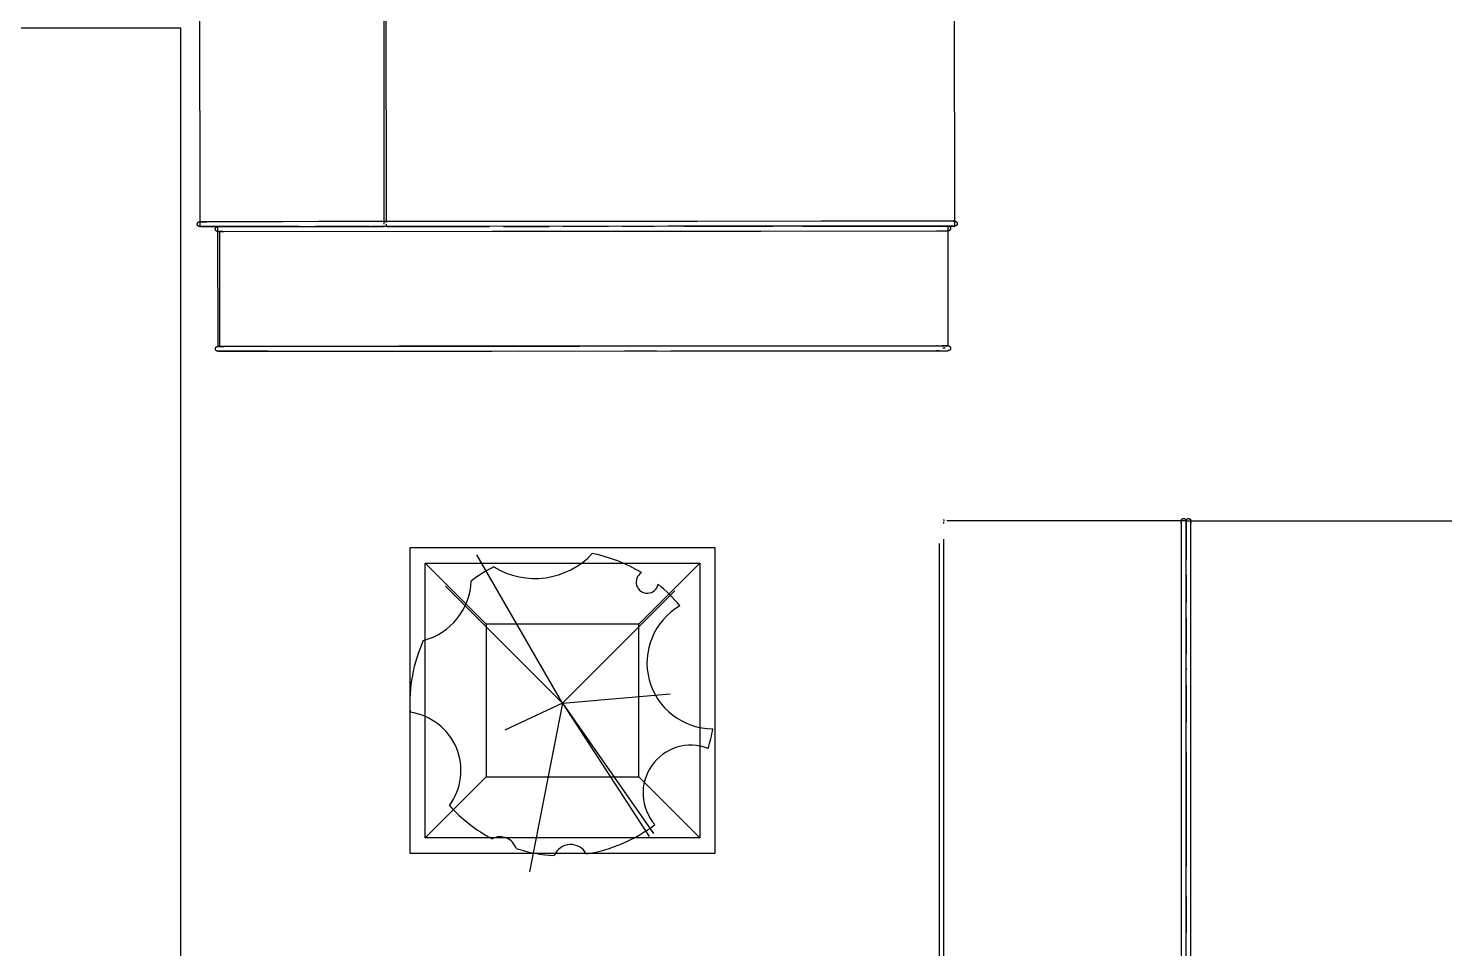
# Model space of a CAD drawing. Header units: metres. Extents: x -658 to -58, y -713 to -118.
# Drawn here: x -327.449 to -325.593, y -202.153 to -200.946 of the extents above; entities that cross this region are included whole.
import ezdxf

# ---------------------------------------------------------------- set-up
doc = ezdxf.new("R2010")
doc.units = ezdxf.units.M
doc.header["$LTSCALE"] = 100
doc.layers.add('plan', color=8, linetype='Continuous')

# ---------------------------------------------------------------- blocks, each defined once
blk = doc.blocks.new('Boxplay_Two_Seat_Settee_Sofa__-_HighTower_13286 - Boxplay_Two_Seat_Settee_Sofa__-_HighTower_13286-419930-الدور الاول')
for p, q in [((-0.8399, 0.454), (-0.8431, 0.454)), ((-0.8431, 0.4488), (-0.8431, 0.454)), ((-0.8431, 0.454), (-0.8431, 0.454)), ((-0.8431, 0.4461), (-0.8431, 0.454)), ((-0.8431, 0.3237), (-0.8431, 0.4488)), ((0.3431, 0.454), (-0.8396, 0.454)), ((-0.8367, 0.454), (-0.8367, 0.4446)), ((-1.0065, 0.4304), (-1.0065, 0.4304)), ((-1.0004, 0.4276), (-0.8488, 0.4276)), ((-0.8466, 0.4305), (-1.0002, 0.4305)), ((-1.0001, 0.4304), (-1.0001, 0.4227)), ((-1.0001, 0.4238), (-1.0001, 0.4284)), ((-0.8494, 0.4304), (-0.8494, 0.4304)), ((-0.8431, 0.4305), (-0.8463, 0.4305)), ((-0.8431, 0.4304), (-0.8431, 0.4282)), ((-1.0001, 0.4229), (-1.0001, -0.5114)), ((-1.0065, 0.3652), (-1.0065, 0.2479)), ((-0.8431, 0.251), (-0.8431, 0.3028)), ((-0.8431, 0.2446), (-0.8431, 0.251)), ((-0.8431, 0.2312), (-0.8431, 0.2446)), ((-0.8431, 0.2233), (-0.8431, 0.229)), ((-1.0065, 0.2088), (-1.0065, 0.1517)), ((-0.8399, 0.2098), (-0.8431, 0.2098)), ((-0.8431, 0.2087), (-0.8431, 0.0744)), ((0.0263, 0.2127), (-0.8399, 0.2127)), ((0.0263, 0.2098), (-0.8377, 0.2098)), ((-0.8367, 0.2096), (-0.8367, 0.2098)), ((-0.8367, 0.2088), (-0.8367, 0.2096)), ((-0.8367, 0.2088), (-0.8367, 0.2096)), ((-0.8367, 0.2085), (-0.8367, 0.2088)), ((-0.8367, 0.2085), (-0.8367, 0.2088)), ((-1.0065, 0.1338), (-1.0065, 0.0737)), ((-0.8431, 0.0558), (-0.8431, -0.0038)), ((-1.0065, 0.0349), (-1.0065, -0.0637)), ((-0.8431, -0.0222), (-0.8431, -0.0819)), ((-1.0065, -0.1027), (-1.0065, -0.1447)), ((-0.8431, -0.0997), (-0.8431, -0.1416)), ((-1.0065, -0.1632), (-1.0065, -0.2972)), ((-0.8431, -0.1806), (-0.8431, -0.2972)), ((-1.0065, -0.3362), (-1.0065, -0.511)), ((-0.8431, -0.3364), (-0.8431, -0.5128)), ((-1.0033, -0.5226), (-1.0033, -0.5196)), ((-1.0001, -0.5189), (-1.0001, -0.5258)), ((-0.8431, -0.5128), (-0.8431, -0.5188)), ((-0.8431, -0.5188), (-0.8431, -0.5258)), ((-1.0001, -0.5267), (-0.8431, -0.5267)), ((-0.8431, -0.5282), (-0.8431, -0.5252)), ((-0.8431, -0.5347), (-0.8431, -0.5282)), ((-0.8431, -0.5339), (-0.8431, -0.5327)), ((-0.8431, -0.5355), (0.0263, -0.5355))]:
    blk.add_line(p, q)
at = {"flags": 128}
for points in [[(-0.8431, 0.454), (-0.8431, 0.4541), (-0.8431, 0.4542), (-0.8431, 0.4544), (-0.843, 0.4545), (-0.843, 0.4546), (-0.843, 0.4547), (-0.8429, 0.4549), (-0.8429, 0.455), (-0.8429, 0.4551), (-0.8428, 0.4552), (-0.8428, 0.4553), (-0.8427, 0.4555), (-0.8427, 0.4556), (-0.8426, 0.4557), (-0.8425, 0.4558), (-0.8424, 0.4559), (-0.8424, 0.456), (-0.8423, 0.4561), (-0.8422, 0.4562), (-0.8421, 0.4563), (-0.842, 0.4564), (-0.8419, 0.4564), (-0.8418, 0.4565), (-0.8417, 0.4566), (-0.8416, 0.4567), (-0.8415, 0.4567), (-0.8414, 0.4568), (-0.8413, 0.4568), (-0.8412, 0.4569), (-0.841, 0.4569), (-0.8409, 0.457), (-0.8408, 0.457), (-0.8407, 0.4571), (-0.8406, 0.4571), (-0.8404, 0.4571), (-0.8403, 0.4571), (-0.8402, 0.4572), (-0.8401, 0.4572), (-0.8399, 0.4572), (-0.8399, 0.4572)], [(-0.8431, 0.454), (-0.8431, 0.454), (-0.8431, 0.454), (-0.8431, 0.4539), (-0.8431, 0.4539), (-0.8431, 0.4539), (-0.8431, 0.4538), (-0.8431, 0.4537), (-0.8431, 0.4537), (-0.8431, 0.4536), (-0.8431, 0.4535), (-0.8431, 0.4534), (-0.8431, 0.4533), (-0.8431, 0.4531), (-0.8431, 0.453), (-0.8431, 0.4529), (-0.8431, 0.4527), (-0.8431, 0.4526), (-0.8431, 0.4524), (-0.8431, 0.4522), (-0.8431, 0.4521), (-0.8431, 0.4519), (-0.8431, 0.4517), (-0.8431, 0.4515), (-0.8431, 0.4513), (-0.8431, 0.4511), (-0.8431, 0.4509), (-0.8431, 0.4506), (-0.8431, 0.4504), (-0.8431, 0.4502), (-0.8431, 0.4499), (-0.8431, 0.4497), (-0.8431, 0.4495), (-0.8431, 0.4492), (-0.8431, 0.449), (-0.8431, 0.4488)], [(-0.8431, 0.4488), (-0.8431, 0.4022), (-0.8431, 0.3552), (-0.8431, 0.308), (-0.8431, 0.2608), (-0.8431, 0.251)], [(-0.8399, 0.4572), (-0.8398, 0.4572), (-0.8396, 0.4572), (-0.8395, 0.4571), (-0.8394, 0.4571), (-0.8393, 0.4571), (-0.8391, 0.4571), (-0.839, 0.457), (-0.8389, 0.457), (-0.8388, 0.457), (-0.8387, 0.4569), (-0.8385, 0.4569), (-0.8384, 0.4568), (-0.8383, 0.4567), (-0.8382, 0.4567), (-0.8381, 0.4566), (-0.838, 0.4565), (-0.8379, 0.4565), (-0.8378, 0.4564), (-0.8377, 0.4563), (-0.8376, 0.4562), (-0.8375, 0.4561), (-0.8375, 0.456), (-0.8374, 0.4559), (-0.8373, 0.4558), (-0.8372, 0.4557), (-0.8372, 0.4556), (-0.8371, 0.4555), (-0.837, 0.4554), (-0.837, 0.4553), (-0.8369, 0.4551), (-0.8369, 0.455), (-0.8369, 0.4549), (-0.8368, 0.4548), (-0.8368, 0.4547), (-0.8368, 0.4545), (-0.8368, 0.4544), (-0.8367, 0.4543), (-0.8367, 0.4542), (-0.8367, 0.454), (-0.8367, 0.454)], [(-0.8367, 0.4488), (-0.8367, 0.4491), (-0.8367, 0.4493), (-0.8367, 0.4496), (-0.8367, 0.4498), (-0.8367, 0.45), (-0.8367, 0.4503), (-0.8367, 0.4505), (-0.8367, 0.4507), (-0.8367, 0.451), (-0.8367, 0.4512), (-0.8367, 0.4514), (-0.8367, 0.4516), (-0.8367, 0.4518), (-0.8367, 0.452), (-0.8367, 0.4521), (-0.8367, 0.4523), (-0.8367, 0.4525), (-0.8367, 0.4526), (-0.8367, 0.4528), (-0.8367, 0.4529), (-0.8367, 0.4531), (-0.8367, 0.4532), (-0.8367, 0.4533), (-0.8367, 0.4534), (-0.8367, 0.4535), (-0.8367, 0.4536), (-0.8367, 0.4537), (-0.8367, 0.4538), (-0.8367, 0.4538), (-0.8367, 0.4539), (-0.8367, 0.4539), (-0.8367, 0.454), (-0.8367, 0.454), (-0.8367, 0.454)], [(-0.8367, 0.454), (-0.8367, 0.454), (-0.8367, 0.454)], [(-0.8367, 0.251), (-0.8367, 0.2983), (-0.8367, 0.3455), (-0.8367, 0.3925), (-0.8367, 0.4392), (-0.8367, 0.4488)], [(-1.0065, 0.4304), (-1.0065, 0.4306), (-1.0065, 0.4307), (-1.0065, 0.4308), (-1.0064, 0.4309), (-1.0064, 0.4311), (-1.0064, 0.4312), (-1.0064, 0.4313), (-1.0063, 0.4314), (-1.0063, 0.4315), (-1.0062, 0.4317), (-1.0062, 0.4318), (-1.0061, 0.4319), (-1.0061, 0.432), (-1.006, 0.4321), (-1.0059, 0.4322), (-1.0058, 0.4323), (-1.0058, 0.4324), (-1.0057, 0.4325), (-1.0056, 0.4326), (-1.0055, 0.4327), (-1.0054, 0.4328), (-1.0053, 0.4329), (-1.0052, 0.433), (-1.0051, 0.433), (-1.005, 0.4331), (-1.0049, 0.4332), (-1.0048, 0.4332), (-1.0047, 0.4333), (-1.0046, 0.4333), (-1.0045, 0.4334), (-1.0043, 0.4334), (-1.0042, 0.4335), (-1.0041, 0.4335), (-1.004, 0.4335), (-1.0038, 0.4336), (-1.0037, 0.4336), (-1.0036, 0.4336), (-1.0035, 0.4336), (-1.0033, 0.4336), (-1.0033, 0.4336)], [(-1.0065, 0.4304), (-1.0065, 0.4304), (-1.0065, 0.4304), (-1.0065, 0.4304), (-1.0065, 0.4303), (-1.0065, 0.4303), (-1.0065, 0.4302), (-1.0065, 0.4301), (-1.0065, 0.43), (-1.0065, 0.4299), (-1.0065, 0.4298), (-1.0065, 0.4297), (-1.0065, 0.4295), (-1.0065, 0.4294), (-1.0065, 0.4292), (-1.0065, 0.429), (-1.0065, 0.4289), (-1.0065, 0.4287), (-1.0065, 0.4285), (-1.0065, 0.4282), (-1.0065, 0.428), (-1.0065, 0.4278), (-1.0065, 0.4276), (-1.0065, 0.4273), (-1.0065, 0.427), (-1.0065, 0.4268), (-1.0065, 0.4265), (-1.0065, 0.4262), (-1.0065, 0.426), (-1.0065, 0.4257), (-1.0065, 0.4254), (-1.0065, 0.4251), (-1.0065, 0.4248), (-1.0065, 0.4245), (-1.0065, 0.4242), (-1.0065, 0.4238), (-1.0065, 0.4235), (-1.0065, 0.4232), (-1.0065, 0.4229)], [(-1.0065, 0.373), (-1.0065, 0.3958), (-1.0065, 0.4131), (-1.0065, 0.4251), (-1.0065, 0.4304)], [(-1.0033, 0.4336), (-1.0032, 0.4336), (-1.003, 0.4336), (-1.0029, 0.4336), (-1.0028, 0.4336), (-1.0027, 0.4335), (-1.0025, 0.4335), (-1.0024, 0.4335), (-1.0023, 0.4334), (-1.0022, 0.4334), (-1.0021, 0.4334), (-1.0019, 0.4333), (-1.0018, 0.4332), (-1.0017, 0.4332), (-1.0016, 0.4331), (-1.0015, 0.4331), (-1.0014, 0.433), (-1.0013, 0.4329), (-1.0012, 0.4328), (-1.0011, 0.4327), (-1.001, 0.4326), (-1.0009, 0.4326), (-1.0009, 0.4325), (-1.0008, 0.4324), (-1.0007, 0.4323), (-1.0006, 0.4321), (-1.0006, 0.432), (-1.0005, 0.4319), (-1.0004, 0.4318), (-1.0004, 0.4317), (-1.0003, 0.4316), (-1.0003, 0.4315), (-1.0003, 0.4313), (-1.0002, 0.4312), (-1.0002, 0.4311), (-1.0002, 0.431), (-1.0002, 0.4308), (-1.0001, 0.4307), (-1.0001, 0.4306), (-1.0001, 0.4305), (-1.0001, 0.4304)], [(-0.8494, 0.4304), (-0.8494, 0.4306), (-0.8494, 0.4307), (-0.8494, 0.4308), (-0.8494, 0.4309), (-0.8494, 0.4311), (-0.8493, 0.4312), (-0.8493, 0.4313), (-0.8493, 0.4314), (-0.8492, 0.4315), (-0.8492, 0.4317), (-0.8491, 0.4318), (-0.8491, 0.4319), (-0.849, 0.432), (-0.8489, 0.4321), (-0.8489, 0.4322), (-0.8488, 0.4323), (-0.8487, 0.4324), (-0.8486, 0.4325), (-0.8485, 0.4326), (-0.8485, 0.4327), (-0.8484, 0.4328), (-0.8483, 0.4329), (-0.8482, 0.433), (-0.8481, 0.433), (-0.848, 0.4331), (-0.8479, 0.4332), (-0.8477, 0.4332), (-0.8476, 0.4333), (-0.8475, 0.4333), (-0.8474, 0.4334), (-0.8473, 0.4334), (-0.8472, 0.4335), (-0.847, 0.4335), (-0.8469, 0.4335), (-0.8468, 0.4336), (-0.8467, 0.4336), (-0.8465, 0.4336), (-0.8464, 0.4336), (-0.8463, 0.4336), (-0.8462, 0.4336)], [(-0.8494, 0.4304), (-0.8494, 0.4304), (-0.8494, 0.4304), (-0.8494, 0.4304), (-0.8494, 0.4303), (-0.8494, 0.4303), (-0.8494, 0.4302), (-0.8494, 0.4301), (-0.8494, 0.43), (-0.8494, 0.4299), (-0.8494, 0.4298), (-0.8494, 0.4297), (-0.8494, 0.4295), (-0.8494, 0.4294), (-0.8494, 0.4292), (-0.8494, 0.429), (-0.8494, 0.4289), (-0.8494, 0.4287), (-0.8494, 0.4285), (-0.8494, 0.4282), (-0.8494, 0.428), (-0.8494, 0.4278), (-0.8494, 0.4276), (-0.8494, 0.4273), (-0.8494, 0.427), (-0.8494, 0.4268), (-0.8494, 0.4265), (-0.8494, 0.4262), (-0.8494, 0.426), (-0.8494, 0.4257), (-0.8494, 0.4254), (-0.8494, 0.4251), (-0.8494, 0.4248), (-0.8494, 0.4245), (-0.8494, 0.4242), (-0.8494, 0.4238), (-0.8494, 0.4235), (-0.8494, 0.4232), (-0.8494, 0.4229)], [(-0.8494, 0.4236), (-0.8494, 0.4251), (-0.8494, 0.4304)], [(-0.8462, 0.4336), (-0.8461, 0.4336), (-0.846, 0.4336), (-0.8459, 0.4336), (-0.8457, 0.4336), (-0.8456, 0.4335), (-0.8455, 0.4335), (-0.8454, 0.4335), (-0.8452, 0.4334), (-0.8451, 0.4334), (-0.845, 0.4334), (-0.8449, 0.4333), (-0.8448, 0.4332), (-0.8447, 0.4332), (-0.8446, 0.4331), (-0.8445, 0.4331), (-0.8444, 0.433), (-0.8443, 0.4329), (-0.8442, 0.4328), (-0.8441, 0.4327), (-0.844, 0.4326), (-0.8439, 0.4326), (-0.8438, 0.4325), (-0.8437, 0.4324), (-0.8436, 0.4323), (-0.8436, 0.4321), (-0.8435, 0.432), (-0.8434, 0.4319), (-0.8434, 0.4318), (-0.8433, 0.4317), (-0.8433, 0.4316), (-0.8432, 0.4315), (-0.8432, 0.4313), (-0.8432, 0.4312), (-0.8431, 0.4311), (-0.8431, 0.431), (-0.8431, 0.4308), (-0.8431, 0.4307)], [(-1.0065, 0.4229), (-1.0065, 0.0708), (-1.0065, -0.2814), (-1.0065, -0.5114)], [(-1.0001, -0.5114), (-1.0001, -0.1593), (-1.0001, 0.193), (-1.0001, 0.4229)], [(-0.8494, 0.4229), (-0.8494, 0.0708), (-0.8494, -0.2814), (-0.8494, -0.5114)], [(-1.0065, 0.3652), (-1.0065, 0.3655), (-1.0065, 0.3658), (-1.0065, 0.3661), (-1.0065, 0.3664), (-1.0065, 0.3667), (-1.0065, 0.3671), (-1.0065, 0.3674), (-1.0065, 0.3677), (-1.0065, 0.368), (-1.0065, 0.3683), (-1.0065, 0.3685), (-1.0065, 0.3688), (-1.0065, 0.3691), (-1.0065, 0.3694), (-1.0065, 0.3696), (-1.0065, 0.3699), (-1.0065, 0.3702), (-1.0065, 0.3704), (-1.0065, 0.3706), (-1.0065, 0.3709), (-1.0065, 0.3711), (-1.0065, 0.3713), (-1.0065, 0.3715), (-1.0065, 0.3717), (-1.0065, 0.3718), (-1.0065, 0.372), (-1.0065, 0.3722), (-1.0065, 0.3723), (-1.0065, 0.3724), (-1.0065, 0.3726), (-1.0065, 0.3727), (-1.0065, 0.3728), (-1.0065, 0.3729), (-1.0065, 0.3729), (-1.0065, 0.373)], [(-0.8431, 0.251), (-0.8431, 0.2507), (-0.8431, 0.2505), (-0.8431, 0.2502), (-0.8431, 0.25), (-0.8431, 0.2497), (-0.8431, 0.2495), (-0.8431, 0.2492), (-0.8431, 0.249), (-0.8431, 0.2487), (-0.8431, 0.2485), (-0.8431, 0.2483), (-0.8431, 0.248), (-0.8431, 0.2478), (-0.8431, 0.2476), (-0.8431, 0.2474), (-0.8431, 0.2472), (-0.8431, 0.247), (-0.8431, 0.2468), (-0.8431, 0.2466), (-0.8431, 0.2464), (-0.8431, 0.2462), (-0.8431, 0.2461), (-0.8431, 0.2459), (-0.8431, 0.2457), (-0.8431, 0.2456), (-0.8431, 0.2455), (-0.8431, 0.2453), (-0.8431, 0.2452), (-0.8431, 0.2451), (-0.8431, 0.245), (-0.8431, 0.2449), (-0.8431, 0.2448), (-0.8431, 0.2447), (-0.8431, 0.2447), (-0.8431, 0.2446), (-0.8431, 0.2446), (-0.8431, 0.2446)], [(-0.8431, 0.2446), (-0.8431, 0.2246), (-0.8431, 0.2131)], [(-0.8367, 0.2446), (-0.8367, 0.2446), (-0.8367, 0.2447), (-0.8367, 0.2447), (-0.8367, 0.2448), (-0.8367, 0.2449), (-0.8367, 0.245), (-0.8367, 0.2451), (-0.8367, 0.2452), (-0.8367, 0.2453), (-0.8367, 0.2454), (-0.8367, 0.2456), (-0.8367, 0.2457), (-0.8367, 0.2459), (-0.8367, 0.246), (-0.8367, 0.2462), (-0.8367, 0.2464), (-0.8367, 0.2465), (-0.8367, 0.2467), (-0.8367, 0.2469), (-0.8367, 0.2471), (-0.8367, 0.2473), (-0.8367, 0.2476), (-0.8367, 0.2478), (-0.8367, 0.248), (-0.8367, 0.2482), (-0.8367, 0.2485), (-0.8367, 0.2487), (-0.8367, 0.2489), (-0.8367, 0.2492), (-0.8367, 0.2494), (-0.8367, 0.2497), (-0.8367, 0.2499), (-0.8367, 0.2502), (-0.8367, 0.2504), (-0.8367, 0.2507), (-0.8367, 0.2509), (-0.8367, 0.251)], [(-0.8367, 0.2096), (-0.8367, 0.2221), (-0.8367, 0.2412), (-0.8367, 0.2446)], [(-0.8431, -0.5114), (-0.8431, -0.1593), (-0.8431, 0.193), (-0.8431, 0.2256)], [(-0.843, 0.2103), (-0.843, 0.2105), (-0.843, 0.2106), (-0.8429, 0.2107)], [(-0.8369, 0.2107), (-0.8368, 0.2106), (-0.8368, 0.2105), (-0.8368, 0.2104), (-0.8368, 0.2102), (-0.8367, 0.2101), (-0.8367, 0.21), (-0.8367, 0.2099), (-0.8367, 0.2098)], [(-0.8368, 0.2132), (-0.8367, 0.213), (-0.8367, 0.2129), (-0.8367, 0.2128)], [(-0.8368, 0.2132), (-0.8367, 0.213), (-0.8367, 0.2129), (-0.8367, 0.2128)], [(-0.8367, 0.2041), (-0.8367, 0.2043), (-0.8367, 0.2046), (-0.8367, 0.2048), (-0.8367, 0.2051), (-0.8367, 0.2053), (-0.8367, 0.2055), (-0.8367, 0.2058), (-0.8367, 0.206), (-0.8367, 0.2063), (-0.8367, 0.2065), (-0.8367, 0.2067), (-0.8367, 0.2069), (-0.8367, 0.2071), (-0.8367, 0.2073), (-0.8367, 0.2075), (-0.8367, 0.2077), (-0.8367, 0.2079), (-0.8367, 0.2081), (-0.8367, 0.2083), (-0.8367, 0.2084), (-0.8367, 0.2086), (-0.8367, 0.2087), (-0.8367, 0.2089), (-0.8367, 0.209), (-0.8367, 0.2091), (-0.8367, 0.2092), (-0.8367, 0.2093), (-0.8367, 0.2094), (-0.8367, 0.2095), (-0.8367, 0.2096), (-0.8367, 0.2097), (-0.8367, 0.2097), (-0.8367, 0.2098), (-0.8367, 0.2098), (-0.8367, 0.2098), (-0.8367, 0.2098), (-0.8367, 0.2098)], [(-0.8367, 0.2098), (-0.8367, 0.2098), (-0.8367, 0.2098)], [(-0.8367, -0.5224), (-0.8367, -0.3603), (-0.8367, -0.1978), (-0.8367, -0.0353), (-0.8367, 0.127), (-0.8367, 0.2041)], [(-1.0065, -0.5149), (-1.0065, -0.5146), (-1.0065, -0.5143), (-1.0065, -0.514), (-1.0065, -0.5137), (-1.0065, -0.5134), (-1.0065, -0.5131), (-1.0065, -0.5128), (-1.0065, -0.5125), (-1.0065, -0.5122), (-1.0065, -0.5119), (-1.0065, -0.5115), (-1.0065, -0.5112), (-1.0065, -0.511)], [(-1.0065, -0.5114), (-1.0065, -0.5117), (-1.0065, -0.512), (-1.0065, -0.5123), (-1.0065, -0.5126), (-1.0065, -0.5129), (-1.0065, -0.5132), (-1.0065, -0.5136), (-1.0065, -0.5138), (-1.0065, -0.5141), (-1.0065, -0.5144), (-1.0065, -0.5147), (-1.0065, -0.515), (-1.0065, -0.5153), (-1.0065, -0.5155), (-1.0065, -0.5158), (-1.0065, -0.516), (-1.0065, -0.5163), (-1.0065, -0.5165), (-1.0065, -0.5167), (-1.0065, -0.5169), (-1.0065, -0.5171), (-1.0065, -0.5173), (-1.0065, -0.5175), (-1.0065, -0.5177), (-1.0065, -0.5179), (-1.0065, -0.518), (-1.0065, -0.5181), (-1.0065, -0.5183), (-1.0065, -0.5184), (-1.0065, -0.5185), (-1.0065, -0.5186), (-1.0065, -0.5187), (-1.0065, -0.5187), (-1.0065, -0.5188), (-1.0065, -0.5188), (-1.0065, -0.5189), (-1.0065, -0.5189)], [(-1.0065, -0.5189), (-1.0065, -0.5258), (-1.0065, -0.5267)], [(-1.0001, -0.5267), (-1.0001, -0.5233), (-1.0001, -0.5189)], [(-0.8494, -0.5114), (-0.8494, -0.5117), (-0.8494, -0.512), (-0.8494, -0.5123), (-0.8494, -0.5126), (-0.8494, -0.5129), (-0.8494, -0.5132), (-0.8494, -0.5136), (-0.8494, -0.5138), (-0.8494, -0.5141), (-0.8494, -0.5144), (-0.8494, -0.5147), (-0.8494, -0.515), (-0.8494, -0.5153), (-0.8494, -0.5155), (-0.8494, -0.5158), (-0.8494, -0.516), (-0.8494, -0.5163), (-0.8494, -0.5165), (-0.8494, -0.5167), (-0.8494, -0.5169), (-0.8494, -0.5171), (-0.8494, -0.5173), (-0.8494, -0.5175), (-0.8494, -0.5177), (-0.8494, -0.5179), (-0.8494, -0.518), (-0.8494, -0.5181), (-0.8494, -0.5183), (-0.8494, -0.5184), (-0.8494, -0.5185), (-0.8494, -0.5186), (-0.8494, -0.5187), (-0.8494, -0.5187), (-0.8494, -0.5188), (-0.8494, -0.5188), (-0.8494, -0.5189), (-0.8494, -0.5189)], [(-0.8494, -0.5189), (-0.8494, -0.5258), (-0.8494, -0.5267)], [(-0.8431, -0.5189), (-0.8431, -0.5189), (-0.8431, -0.5188), (-0.8431, -0.5188), (-0.8431, -0.5187), (-0.8431, -0.5186), (-0.8431, -0.5185), (-0.8431, -0.5184), (-0.8431, -0.5183), (-0.8431, -0.5182), (-0.8431, -0.5181), (-0.8431, -0.5179), (-0.8431, -0.5178), (-0.8431, -0.5176), (-0.8431, -0.5174), (-0.8431, -0.5172), (-0.8431, -0.517), (-0.8431, -0.5168), (-0.8431, -0.5166), (-0.8431, -0.5164), (-0.8431, -0.5161), (-0.8431, -0.5159), (-0.8431, -0.5156), (-0.8431, -0.5154), (-0.8431, -0.5151), (-0.8431, -0.5148), (-0.8431, -0.5146), (-0.8431, -0.5143), (-0.8431, -0.514), (-0.8431, -0.5137), (-0.8431, -0.5134), (-0.8431, -0.5131), (-0.8431, -0.5128), (-0.8431, -0.5125), (-0.8431, -0.5121), (-0.8431, -0.5118), (-0.8431, -0.5115), (-0.8431, -0.5114)], [(-0.8431, -0.5267), (-0.8431, -0.5233), (-0.8431, -0.5189)], [(-1.0033, -0.5299), (-1.0034, -0.5299), (-1.0036, -0.5299), (-1.0037, -0.5298), (-1.0038, -0.5298), (-1.0039, -0.5298), (-1.0041, -0.5298), (-1.0042, -0.5297), (-1.0043, -0.5297), (-1.0044, -0.5297), (-1.0045, -0.5296), (-1.0047, -0.5296), (-1.0048, -0.5295), (-1.0049, -0.5294), (-1.005, -0.5294), (-1.0051, -0.5293), (-1.0052, -0.5292), (-1.0053, -0.5292), (-1.0054, -0.5291), (-1.0055, -0.529), (-1.0056, -0.5289), (-1.0057, -0.5288), (-1.0057, -0.5287), (-1.0058, -0.5286), (-1.0059, -0.5285), (-1.006, -0.5284), (-1.006, -0.5283), (-1.0061, -0.5282), (-1.0062, -0.5281), (-1.0062, -0.528), (-1.0063, -0.5278), (-1.0063, -0.5277), (-1.0063, -0.5276), (-1.0064, -0.5275), (-1.0064, -0.5274), (-1.0064, -0.5272), (-1.0064, -0.5271), (-1.0065, -0.527), (-1.0065, -0.5269), (-1.0065, -0.5267), (-1.0065, -0.5267)], [(-1.0001, -0.5267), (-1.0001, -0.5268), (-1.0001, -0.5269), (-1.0001, -0.5271), (-1.0002, -0.5272), (-1.0002, -0.5273), (-1.0002, -0.5274), (-1.0002, -0.5276), (-1.0003, -0.5277), (-1.0003, -0.5278), (-1.0004, -0.5279), (-1.0004, -0.528), (-1.0005, -0.5282), (-1.0005, -0.5283), (-1.0006, -0.5284), (-1.0007, -0.5285), (-1.0008, -0.5286), (-1.0008, -0.5287), (-1.0009, -0.5288), (-1.001, -0.5289), (-1.0011, -0.529), (-1.0012, -0.5291), (-1.0013, -0.5291), (-1.0014, -0.5292), (-1.0015, -0.5293), (-1.0016, -0.5294), (-1.0017, -0.5294), (-1.0018, -0.5295), (-1.0019, -0.5296), (-1.002, -0.5296), (-1.0021, -0.5297), (-1.0023, -0.5297), (-1.0024, -0.5297), (-1.0025, -0.5298), (-1.0026, -0.5298), (-1.0028, -0.5298), (-1.0029, -0.5298), (-1.003, -0.5299), (-1.0031, -0.5299), (-1.0033, -0.5299), (-1.0033, -0.5299)], [(-1.0001, -0.5229), (-1.0001, -0.5258), (-1.0001, -0.5267)], [(-0.8462, -0.5299), (-0.8464, -0.5299), (-0.8465, -0.5299), (-0.8466, -0.5298), (-0.8468, -0.5298), (-0.8469, -0.5298), (-0.847, -0.5298), (-0.8471, -0.5297), (-0.8472, -0.5297), (-0.8474, -0.5297), (-0.8475, -0.5296), (-0.8476, -0.5296), (-0.8477, -0.5295), (-0.8478, -0.5294), (-0.8479, -0.5294), (-0.848, -0.5293), (-0.8481, -0.5292), (-0.8482, -0.5292), (-0.8483, -0.5291), (-0.8484, -0.529), (-0.8485, -0.5289), (-0.8486, -0.5288), (-0.8487, -0.5287), (-0.8488, -0.5286), (-0.8488, -0.5285), (-0.8489, -0.5284), (-0.849, -0.5283), (-0.849, -0.5282), (-0.8491, -0.5281), (-0.8492, -0.528), (-0.8492, -0.5278), (-0.8493, -0.5277), (-0.8493, -0.5276), (-0.8493, -0.5275), (-0.8494, -0.5274), (-0.8494, -0.5272), (-0.8494, -0.5271), (-0.8494, -0.527), (-0.8494, -0.5269), (-0.8494, -0.5267), (-0.8494, -0.5267)], [(-0.8431, -0.5267), (-0.8431, -0.5268), (-0.8431, -0.5269), (-0.8431, -0.5271), (-0.8431, -0.5272), (-0.8431, -0.5273), (-0.8432, -0.5274), (-0.8432, -0.5276), (-0.8432, -0.5277), (-0.8433, -0.5278), (-0.8433, -0.5279), (-0.8434, -0.528), (-0.8434, -0.5282), (-0.8435, -0.5283), (-0.8436, -0.5284), (-0.8436, -0.5285), (-0.8437, -0.5286), (-0.8438, -0.5287), (-0.8439, -0.5288), (-0.8439, -0.5289), (-0.844, -0.529), (-0.8441, -0.5291), (-0.8442, -0.5291), (-0.8443, -0.5292), (-0.8444, -0.5293), (-0.8445, -0.5294), (-0.8446, -0.5294), (-0.8448, -0.5295), (-0.8449, -0.5296), (-0.845, -0.5296), (-0.8451, -0.5297), (-0.8452, -0.5297), (-0.8453, -0.5297), (-0.8455, -0.5298), (-0.8456, -0.5298), (-0.8457, -0.5298), (-0.8458, -0.5298), (-0.846, -0.5299), (-0.8461, -0.5299), (-0.8462, -0.5299), (-0.8462, -0.5299)], [(-0.8431, -0.5221), (-0.8431, -0.5258), (-0.8431, -0.5267)], [(-0.8431, -0.525), (-0.8431, -0.5253), (-0.8431, -0.5255), (-0.8431, -0.5257), (-0.8431, -0.5259), (-0.8431, -0.5261), (-0.8431, -0.5262), (-0.8431, -0.5264), (-0.8431, -0.5266), (-0.8431, -0.5268), (-0.8431, -0.5269), (-0.8431, -0.5271), (-0.8431, -0.5272), (-0.8431, -0.5273), (-0.8431, -0.5275), (-0.8431, -0.5276), (-0.8431, -0.5277), (-0.8431, -0.5278), (-0.8431, -0.5279), (-0.8431, -0.5279), (-0.8431, -0.528), (-0.8431, -0.5281), (-0.8431, -0.5281), (-0.8431, -0.5281), (-0.8431, -0.5282)], [(-0.8431, -0.5282), (-0.8431, -0.5335), (-0.8431, -0.5355), (-0.8431, -0.5355)], [(-0.8399, -0.5387), (-0.84, -0.5387), (-0.8402, -0.5387), (-0.8403, -0.5387), (-0.8404, -0.5387), (-0.8405, -0.5386), (-0.8407, -0.5386), (-0.8408, -0.5386), (-0.8409, -0.5385), (-0.841, -0.5385), (-0.8411, -0.5385), (-0.8413, -0.5384), (-0.8414, -0.5383), (-0.8415, -0.5383), (-0.8416, -0.5382), (-0.8417, -0.5382), (-0.8418, -0.5381), (-0.8419, -0.538), (-0.842, -0.5379), (-0.8421, -0.5378), (-0.8422, -0.5377), (-0.8423, -0.5377), (-0.8423, -0.5376), (-0.8424, -0.5375), (-0.8425, -0.5374), (-0.8426, -0.5372), (-0.8426, -0.5371), (-0.8427, -0.537), (-0.8428, -0.5369), (-0.8428, -0.5368), (-0.8429, -0.5367), (-0.8429, -0.5366), (-0.8429, -0.5364), (-0.843, -0.5363), (-0.843, -0.5362), (-0.843, -0.5361), (-0.843, -0.5359), (-0.8431, -0.5358), (-0.8431, -0.5357), (-0.8431, -0.5356), (-0.8431, -0.5355)], [(-0.8367, -0.5355), (-0.8367, -0.5357), (-0.8367, -0.5358), (-0.8367, -0.5359), (-0.8368, -0.536), (-0.8368, -0.5362), (-0.8368, -0.5363), (-0.8368, -0.5364), (-0.8369, -0.5365), (-0.8369, -0.5366), (-0.837, -0.5368), (-0.837, -0.5369), (-0.8371, -0.537), (-0.8371, -0.5371), (-0.8372, -0.5372), (-0.8373, -0.5373), (-0.8374, -0.5374), (-0.8374, -0.5375), (-0.8375, -0.5376), (-0.8376, -0.5377), (-0.8377, -0.5378), (-0.8378, -0.5379), (-0.8379, -0.538), (-0.838, -0.5381), (-0.8381, -0.5381), (-0.8382, -0.5382), (-0.8383, -0.5383), (-0.8384, -0.5383), (-0.8385, -0.5384), (-0.8386, -0.5384), (-0.8387, -0.5385), (-0.8389, -0.5385), (-0.839, -0.5386), (-0.8391, -0.5386), (-0.8392, -0.5386), (-0.8394, -0.5387), (-0.8395, -0.5387), (-0.8396, -0.5387), (-0.8397, -0.5387), (-0.8399, -0.5387), (-0.8399, -0.5387)], [(-0.8367, -0.5282), (-0.8367, -0.5281), (-0.8367, -0.5281), (-0.8367, -0.5281), (-0.8367, -0.528), (-0.8367, -0.5279), (-0.8367, -0.5279), (-0.8367, -0.5278), (-0.8367, -0.5277), (-0.8367, -0.5276), (-0.8367, -0.5275), (-0.8367, -0.5273), (-0.8367, -0.5272), (-0.8367, -0.5271), (-0.8367, -0.5269), (-0.8367, -0.5268), (-0.8367, -0.5266), (-0.8367, -0.5264), (-0.8367, -0.5262), (-0.8367, -0.5261), (-0.8367, -0.5259), (-0.8367, -0.5257), (-0.8367, -0.5255), (-0.8367, -0.5252), (-0.8367, -0.525), (-0.8367, -0.5248), (-0.8367, -0.5246), (-0.8367, -0.5244), (-0.8367, -0.5241), (-0.8367, -0.5239), (-0.8367, -0.5236), (-0.8367, -0.5234), (-0.8367, -0.5231), (-0.8367, -0.5229), (-0.8367, -0.5226), (-0.8367, -0.5224)], [(-0.8367, -0.5355), (-0.8367, -0.5339), (-0.8367, -0.5288), (-0.8367, -0.5282)], [(-0.8367, -0.5335), (-0.8367, -0.5355), (-0.8367, -0.5355)]]:
    blk.add_lwpolyline(points, dxfattribs=at)
for centre, major_axis, ratio, start_param, end_param in [((-1.2319, -0.5114), (-0.2076, 0.1034), 0.998255, 3.598232, 3.604344), ((-1.2314, -0.5061), (-0.2313, 0.0128), 0.060854, 3.146703, 3.149764)]:
    blk.add_ellipse(centre, major_axis=major_axis, ratio=ratio, start_param=start_param, end_param=end_param)
for points in [[(-1.0001, 0.4305), (-1.0002, 0.4305), (-1.0002, 0.4305), (-1.0003, 0.4301), (-1.0003, 0.4295), (-1.0004, 0.4287), (-1.0004, 0.428), (-1.0004, 0.4276)], [(-1.0004, 0.4276), (-1.0003, 0.4268), (-1.0001, 0.4253), (-1.0001, 0.4237), (-1.0001, 0.4229)], [(-1.0002, 0.3693), (-1.0002, 0.3697), (-1.0002, 0.3702), (-1.0002, 0.3705)], [(-1.0001, -0.5128), (-1.0001, -0.5133), (-1.0001, -0.5143), (-1.0002, -0.5157), (-1.0002, -0.517), (-1.0002, -0.5179), (-1.0002, -0.5184), (-1.0001, -0.5185)]]:
    blk.add_open_spline(points, degree=3)
blk = doc.blocks.new('Boxplay_Two_Seat_Settee_Sofa__-_HighTower_13286 - Boxplay_Two_Seat_Settee_Sofa__-_HighTower_13286-V3-الدور الاول')
for p, q in [((0.6828, -0.0435), (0.6828, 0.004)), ((1.0065, -0.1416), (1.0065, 0.0048)), ((0.6828, -0.2329), (0.6828, -0.0825)), ((0.6828, -0.3202), (0.6828, -0.2719)), ((1.0065, -0.3194), (1.0065, -0.2719)), ((0.6828, -0.3427), (0.6828, -0.3406)), ((0.6828, -0.4085), (0.6828, -0.3611)), ((1.0065, -0.4079), (1.0065, -0.3606)), ((0.6828, -0.4651), (0.6828, -0.4285)), ((1.0065, -0.5058), (1.0065, -0.4279)), ((0.6828, -0.5229), (0.6828, -0.4847)), ((0.0326, -0.5355), (0.6828, -0.5355)), ((0.6765, -0.5339), (0.6765, -0.5327)), ((0.6828, -0.5286), (0.6828, -0.5229)), ((0.6828, -0.5348), (0.6828, -0.5286)), ((0.6828, -0.5347), (0.6828, -0.5347)), ((0.6828, -0.5357), (0.9965, -0.5357)), ((0.6892, -0.5327), (0.6892, -0.5341)), ((1.0001, -0.5321), (1.0001, -0.5343))]:
    blk.add_line(p, q)
at = {"flags": 128}
for points in [[(0.6828, 0.2075), (0.6828, 0.0702), (0.6828, -0.0675), (0.6828, -0.2053), (0.6828, -0.343), (0.6828, -0.4804), (0.6828, -0.5229)], [(0.6892, -0.5229), (0.6892, -0.3856), (0.6892, -0.2479), (0.6892, -0.1101), (0.6892, 0.0276), (0.6892, 0.165), (0.6892, 0.2075)], [(1.0001, 0.2075), (1.0001, 0.0702), (1.0001, -0.0675), (1.0001, -0.2053), (1.0001, -0.343), (1.0001, -0.4804), (1.0001, -0.5117)], [(1.0065, -0.5058), (1.0065, -0.3856), (1.0065, -0.2479), (1.0065, -0.1101), (1.0065, 0.0276), (1.0065, 0.165), (1.0065, 0.2075)], [(0.6765, 0.2041), (0.6765, 0.042), (0.6765, -0.1205), (0.6765, -0.283), (0.6765, -0.4453), (0.6765, -0.5224)], [(0.6765, -0.5224), (0.6765, -0.5226), (0.6765, -0.5229), (0.6765, -0.5231), (0.6765, -0.5234), (0.6765, -0.5236), (0.6765, -0.5239), (0.6765, -0.5241), (0.6765, -0.5244), (0.6765, -0.5246), (0.6765, -0.5248), (0.6765, -0.525), (0.6765, -0.5253), (0.6765, -0.5255), (0.6765, -0.5257), (0.6765, -0.5259), (0.6765, -0.5261), (0.6765, -0.5262), (0.6765, -0.5264), (0.6765, -0.5266), (0.6765, -0.5268), (0.6765, -0.5269), (0.6765, -0.5271), (0.6765, -0.5272), (0.6765, -0.5273), (0.6765, -0.5275), (0.6765, -0.5276), (0.6765, -0.5277), (0.6765, -0.5278), (0.6765, -0.5279), (0.6765, -0.5279), (0.6765, -0.528), (0.6765, -0.5281), (0.6765, -0.5281), (0.6765, -0.5281), (0.6765, -0.5282)], [(0.6765, -0.5282), (0.6765, -0.5335), (0.6765, -0.5355), (0.6765, -0.5355)], [(0.6797, -0.5387), (0.6795, -0.5387), (0.6794, -0.5387), (0.6793, -0.5387), (0.6792, -0.5387), (0.679, -0.5386), (0.6789, -0.5386), (0.6788, -0.5386), (0.6787, -0.5385), (0.6786, -0.5385), (0.6784, -0.5385), (0.6783, -0.5384), (0.6782, -0.5383), (0.6781, -0.5383), (0.678, -0.5382), (0.6779, -0.5382), (0.6778, -0.5381), (0.6777, -0.538), (0.6776, -0.5379), (0.6775, -0.5378), (0.6774, -0.5377), (0.6773, -0.5377), (0.6772, -0.5376), (0.6771, -0.5375), (0.6771, -0.5374), (0.677, -0.5372), (0.6769, -0.5371), (0.6769, -0.537), (0.6768, -0.5369), (0.6768, -0.5368), (0.6767, -0.5367), (0.6767, -0.5366), (0.6766, -0.5364), (0.6766, -0.5363), (0.6766, -0.5362), (0.6765, -0.5361), (0.6765, -0.5359), (0.6765, -0.5358), (0.6765, -0.5357), (0.6765, -0.5356), (0.6765, -0.5355)], [(0.6829, -0.5355), (0.6828, -0.5357), (0.6828, -0.5358), (0.6828, -0.5359), (0.6828, -0.536), (0.6828, -0.5362), (0.6828, -0.5363), (0.6827, -0.5364), (0.6827, -0.5365), (0.6826, -0.5366), (0.6826, -0.5368), (0.6825, -0.5369), (0.6825, -0.537), (0.6824, -0.5371), (0.6824, -0.5372), (0.6823, -0.5373), (0.6822, -0.5374), (0.6821, -0.5375), (0.6821, -0.5376), (0.682, -0.5377), (0.6819, -0.5378), (0.6818, -0.5379), (0.6817, -0.538), (0.6816, -0.5381), (0.6815, -0.5381), (0.6814, -0.5382), (0.6813, -0.5383), (0.6812, -0.5383), (0.6811, -0.5384), (0.6809, -0.5384), (0.6808, -0.5385), (0.6807, -0.5385), (0.6806, -0.5386), (0.6805, -0.5386), (0.6803, -0.5386), (0.6802, -0.5387), (0.6801, -0.5387), (0.68, -0.5387), (0.6798, -0.5387), (0.6797, -0.5387), (0.6797, -0.5387)], [(0.6828, -0.5229), (0.6828, -0.5232), (0.6828, -0.5234), (0.6828, -0.5237), (0.6828, -0.5239), (0.6828, -0.5241), (0.6828, -0.5244), (0.6828, -0.5246), (0.6828, -0.5249), (0.6828, -0.5251), (0.6828, -0.5253), (0.6828, -0.5255), (0.6828, -0.5257), (0.6828, -0.526), (0.6828, -0.5262), (0.6828, -0.5264), (0.6828, -0.5265), (0.6828, -0.5267), (0.6828, -0.5269), (0.6828, -0.5271), (0.6828, -0.5272), (0.6828, -0.5274), (0.6828, -0.5275), (0.6828, -0.5277), (0.6828, -0.5278), (0.6828, -0.5279), (0.6828, -0.528), (0.6828, -0.5281), (0.6828, -0.5282), (0.6828, -0.5283), (0.6828, -0.5284), (0.6828, -0.5284), (0.6828, -0.5285), (0.6828, -0.5285), (0.6828, -0.5286), (0.6828, -0.5286)], [(0.6828, -0.5286), (0.6828, -0.5343), (0.6828, -0.5357)], [(0.686, -0.5388), (0.6859, -0.5388), (0.6858, -0.5388), (0.6856, -0.5388), (0.6855, -0.5388), (0.6854, -0.5388), (0.6853, -0.5388), (0.6851, -0.5387), (0.685, -0.5387), (0.6849, -0.5386), (0.6848, -0.5386), (0.6847, -0.5385), (0.6846, -0.5385), (0.6844, -0.5384), (0.6843, -0.5384), (0.6842, -0.5383), (0.6841, -0.5382), (0.684, -0.5381), (0.6839, -0.5381), (0.6838, -0.538), (0.6837, -0.5379), (0.6837, -0.5378), (0.6836, -0.5377), (0.6835, -0.5376), (0.6834, -0.5375), (0.6833, -0.5374), (0.6833, -0.5373), (0.6832, -0.5372), (0.6832, -0.5371), (0.6831, -0.5369), (0.6831, -0.5368), (0.683, -0.5367), (0.683, -0.5366), (0.6829, -0.5365), (0.6829, -0.5363), (0.6829, -0.5362), (0.6829, -0.5361), (0.6829, -0.536), (0.6829, -0.5358), (0.6828, -0.5357), (0.6828, -0.5357)], [(0.6829, -0.5355), (0.6829, -0.5339), (0.6829, -0.5288), (0.6829, -0.5282)], [(0.6829, -0.5335), (0.6829, -0.5355), (0.6829, -0.5355)], [(0.6892, -0.5357), (0.6892, -0.5358), (0.6892, -0.5359), (0.6892, -0.5361), (0.6892, -0.5362), (0.6891, -0.5363), (0.6891, -0.5364), (0.6891, -0.5366), (0.689, -0.5367), (0.689, -0.5368), (0.6889, -0.5369), (0.6889, -0.537), (0.6888, -0.5371), (0.6888, -0.5373), (0.6887, -0.5374), (0.6886, -0.5375), (0.6886, -0.5376), (0.6885, -0.5377), (0.6884, -0.5378), (0.6883, -0.5379), (0.6882, -0.538), (0.6881, -0.538), (0.688, -0.5381), (0.6879, -0.5382), (0.6878, -0.5383), (0.6877, -0.5383), (0.6876, -0.5384), (0.6875, -0.5385), (0.6874, -0.5385), (0.6873, -0.5386), (0.6872, -0.5386), (0.6871, -0.5387), (0.6869, -0.5387), (0.6868, -0.5388), (0.6867, -0.5388), (0.6866, -0.5388), (0.6864, -0.5388), (0.6863, -0.5388), (0.6862, -0.5388), (0.6861, -0.5388), (0.686, -0.5388)], [(0.6892, -0.5286), (0.6892, -0.5286), (0.6892, -0.5285), (0.6892, -0.5285), (0.6892, -0.5284), (0.6892, -0.5284), (0.6892, -0.5283), (0.6892, -0.5282), (0.6892, -0.5281), (0.6892, -0.528), (0.6892, -0.5279), (0.6892, -0.5278), (0.6892, -0.5277), (0.6892, -0.5275), (0.6892, -0.5274), (0.6892, -0.5272), (0.6892, -0.5271), (0.6892, -0.5269), (0.6892, -0.5267), (0.6892, -0.5265), (0.6892, -0.5263), (0.6892, -0.5261), (0.6892, -0.5259), (0.6892, -0.5257), (0.6892, -0.5255), (0.6892, -0.5253), (0.6892, -0.5251), (0.6892, -0.5248), (0.6892, -0.5246), (0.6892, -0.5244), (0.6892, -0.5241), (0.6892, -0.5239), (0.6892, -0.5236), (0.6892, -0.5234), (0.6892, -0.5231), (0.6892, -0.5229)], [(0.6892, -0.5357), (0.6892, -0.5335), (0.6892, -0.5286)], [(1.0006, -0.5374), (1.0006, -0.5373), (1.0005, -0.5372), (1.0004, -0.5371), (1.0004, -0.5369), (1.0003, -0.5368), (1.0003, -0.5367), (1.0003, -0.5366), (1.0002, -0.5365), (1.0002, -0.5363), (1.0002, -0.5362), (1.0002, -0.5361), (1.0001, -0.536), (1.0001, -0.5358), (1.0001, -0.5357)]]:
    blk.add_lwpolyline(points, dxfattribs=at)
blk = doc.blocks.new('Planter_with_shrub_17951 - 400x400x1000h _ White-V5-الدور الاول')
for p, q in [((-0.2, 0.2), (-0.2, -0.2)), ((0, 0.2), (-0.2, 0.2)), ((-0.0001, -0.0036), (-0.1123, 0.1907)), ((0.2, 0.2), (0, 0.2)), ((0.2, -0.2), (0.2, 0.2)), ((-0.18, 0.18), (0, 0.18)), ((-0.18, -0.18), (-0.18, 0.18)), ((-0.18, 0.18), (-0.1, 0.1)), ((0, 0.18), (0.18, 0.18)), ((0.18, 0.18), (0.1, 0.1)), ((0.18, 0.18), (0.18, -0.18)), ((-0.0001, -0.0036), (-0.1533, 0.1496)), ((-0.0001, -0.0036), (0.1472, 0.1437)), ((0, 0.1), (-0.1, 0.1)), ((-0.1, 0.1), (-0.1, -0.1)), ((0.1, 0.1), (0, 0.1)), ((0.1, -0.1), (0.1, 0.1)), ((-0.0001, -0.0036), (0.141, 0.0087)), ((-0.0001, -0.0036), (-0.0757, -0.0388)), ((-0.0001, -0.0036), (-0.0431, -0.2245)), ((-0.0001, -0.0036), (0.1134, -0.1784)), ((-0.0001, -0.0036), (0.1194, -0.1743)), ((-0.18, -0.18), (-0.1, -0.1)), ((-0.1, -0.1), (0.1, -0.1)), ((0.18, -0.18), (0.1, -0.1)), ((0.18, -0.18), (-0.18, -0.18)), ((-0.2, -0.2), (0.2, -0.2))]:
    blk.add_line(p, q)
for centre, radius, start, end in [((-0.0361, 0.2628), 0.1029, 238.4657, 316.9123), ((-0.0001, -0.0036), 0.2, 58.808, 78.7084), ((-0.0001, -0.0036), 0.2, 116.6696, 126.6487), ((0.111, 0.1551), 0.0145, 121.2967, 348.7033), ((-0.2037, 0.1601), 0.0842, 284.5761, 357.8078), ((-0.0001, -0.0036), 0.2, 39.648, 51.192), ((0.197, 0.0492), 0.0863, 119.9838, 270.0162), ((-0.0001, -0.0036), 0.2, 155.7352, 183.4024), ((-0.2102, -0.0919), 0.0771, 323.3668, 82.226), ((-0.0001, -0.0036), 0.2, 342.7424, 350.352), ((0.1683, -0.1215), 0.0628, 68.9276, 221.0724), ((-0.0001, -0.0036), 0.2, 222.1904, 242.6209), ((-0.0001, -0.0036), 0.2, 279.0058, 307.2576), ((-0.0819, -0.2008), 0.0221, 17.3648, 117.5876), ((-0.0001, -0.0036), 0.2, 252.3315, 266.9942), ((0.0108, -0.212), 0.0231, 28.1518, 157.8482)]:
    blk.add_arc(centre, radius, start, end)
blk = doc.blocks.new('A$Cb06f5615')
at = {"layer": 'plan'}
for p, q in [((-30.0035, 10.3095), (-30.9035, 10.3095)), ((-30.0035, 3.8095), (-30.0035, 10.3095))]:
    blk.add_line(p, q, dxfattribs=at)
for name, p, rotation in [('Boxplay_Two_Seat_Settee_Sofa__-_HighTower_13286 - Boxplay_Two_Seat_Settee_Sofa__-_HighTower_13286-419930-الدور الاول', (-29.5256, 10.893), 90.04430819786916), ('Boxplay_Two_Seat_Settee_Sofa__-_HighTower_13286 - Boxplay_Two_Seat_Settee_Sofa__-_HighTower_13286-V3-الدور الاول', (-28.0035, 9.1282), 180)]:
    blk.add_blockref(name, p, dxfattribs=dict(at, rotation=rotation))
blk.add_blockref('Planter_with_shrub_17951 - 400x400x1000h _ White-V5-الدور الاول', (-29.5035, 9.4285), dxfattribs=at)

msp = doc.modelspace()

# ---------------------------------------------------------------- block references
at = {"layer": 'plan'}
msp.add_blockref('A$Cb06f5615', (-297.2456, -211.2557), dxfattribs=at)

doc.saveas('drawing.dxf')
